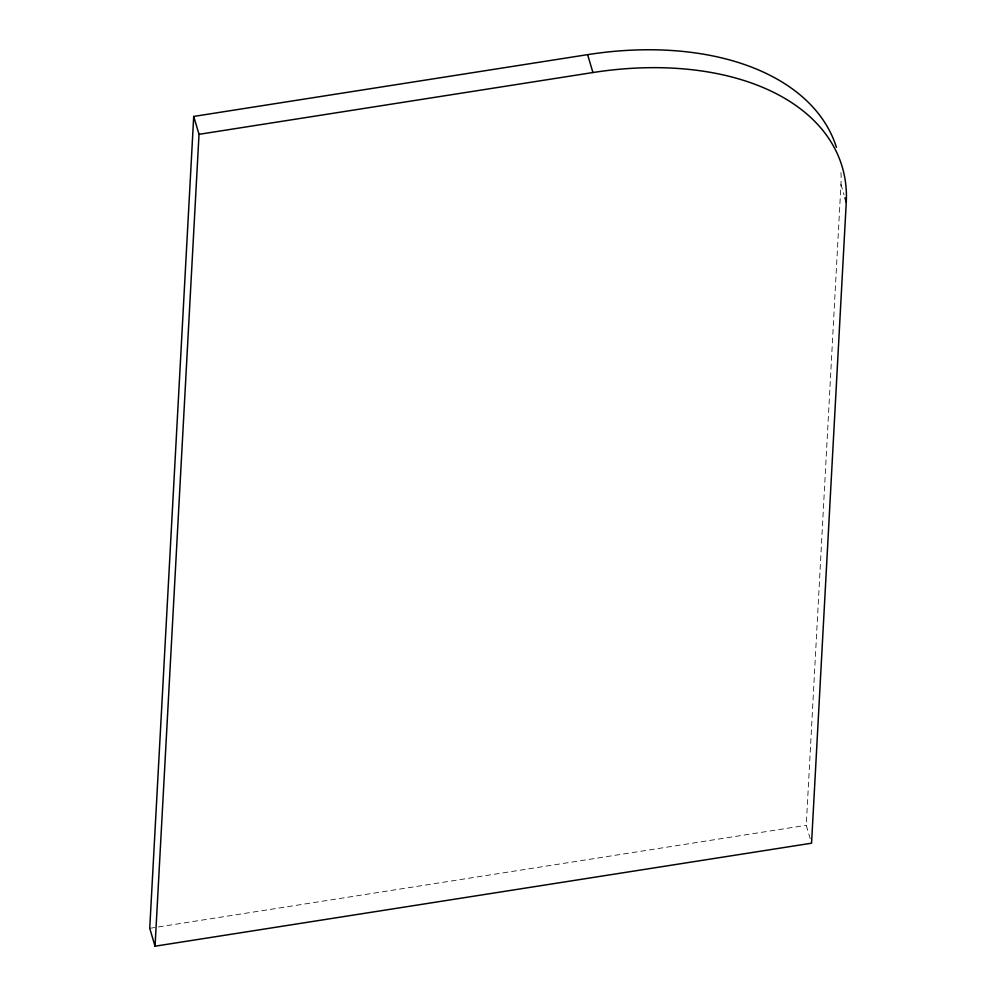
<?xml version="1.0" encoding="UTF-8"?>
<svg xmlns="http://www.w3.org/2000/svg" width="996" height="996" viewBox="0 0 996 996"><rect width="100%" height="100%" fill="white"/><g stroke="black" fill="none" stroke-linecap="round" stroke-linejoin="round"><path stroke-width="0.75" stroke-dasharray="4.98 3.74" d="M810.221 838.732L806.25 825.311L840.96 184.36A269.679 165.025 -16.5 0 0 840.811 170.179M149.736 928.309L806.25 825.311M840.96 184.36L844.06 194.805"/><path stroke-width="1.49" d="M836.416 147.321A269.679 165.025 -16.5 0 0 587.615 54.643L193.71 116.432L149.736 928.309L155.04 946.2L811.553 843.201L846.264 202.25L844.944 197.781M155.04 946.2L199.013 134.323L193.71 116.432M199.013 134.323L592.919 72.534A269.679 165.025 -16.5 0 1 846.264 202.25M587.615 54.643L592.919 72.534"/></g></svg>
